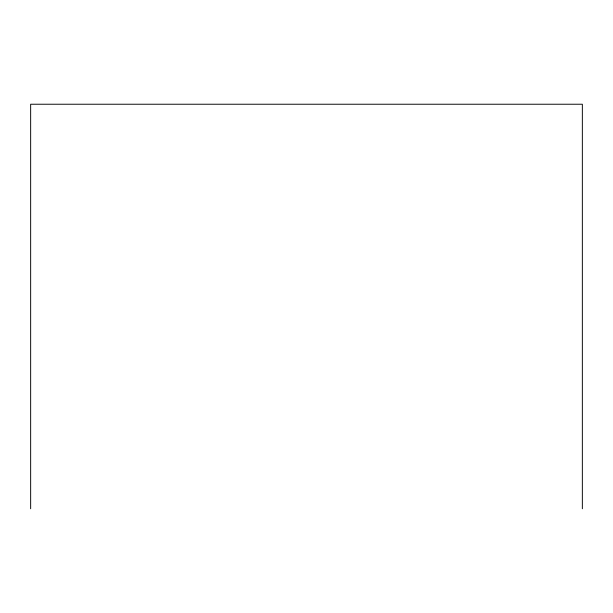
<?xml version="1.0" encoding="UTF-8"?>
<svg xmlns="http://www.w3.org/2000/svg" width="613" height="613" viewBox="0 0 613 613"><rect width="100%" height="100%" fill="white"/><g stroke="black" fill="none" stroke-linecap="round" stroke-linejoin="round"><path stroke-width="0.92" d="M582.35 508.767L582.35 104.233L30.65 104.233L30.65 508.767"/></g></svg>
